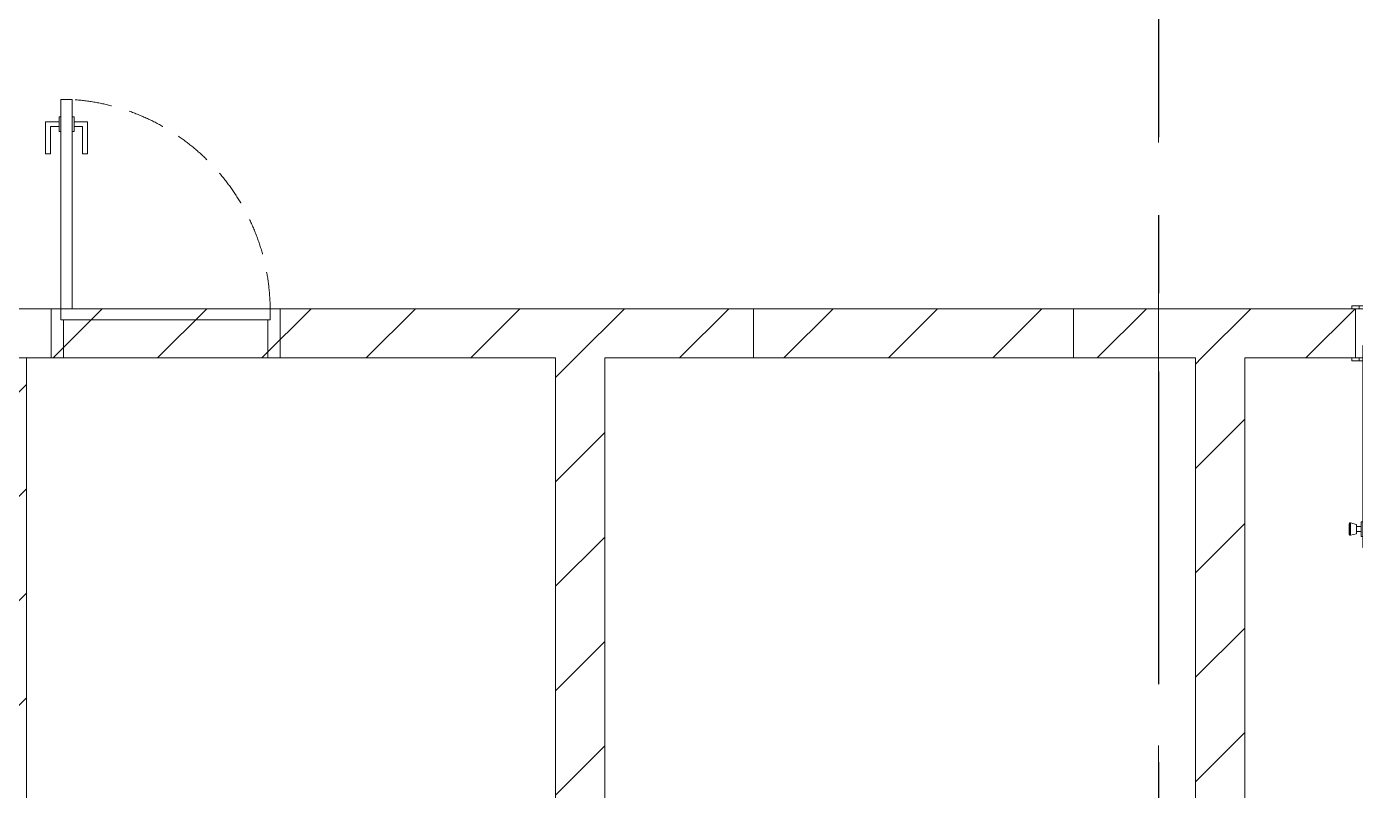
# Model space of a CAD drawing. Header units: millimetres. Extents: x -4000 to 187956, y -58990 to 162485.
# Drawn here: x 83400 to 88800, y 8353 to 11457 of the extents above; entities that cross this region are included whole.
import ezdxf

# ---------------------------------------------------------------- set-up
doc = ezdxf.new("R2010")
doc.units = ezdxf.units.MM
for name, pattern in [('Dash', [600, 300, -300]), ('Dash - 1_5mm', [225, 150, -75]), ('Dash_2_', [635, 317.5, -317.5]), ('Grid Line', [2222.5, 1270, -317.5, 317.5, -317.5]), ('Grid Line 12_5mm', [2150, 1250, -300, 300, -300]), ('Overhead', [375, 225, -150])]:
    doc.linetypes.add(name, pattern=pattern)
for name, color, linetype, lineweight in [('A-DETL-GENF', 92, 'Continuous', 9), ('A-DETL-MEDM', 33, 'Continuous', 9), ('A-DOOR', 31, 'Continuous', 13), ('A-DOOR-FRAM', 31, 'Continuous', 13), ('A-DOOR-HDLN', 31, 'Dash_2_', 13), ('A-WALL', 113, 'Continuous', 13), ('A-WALL-PATT', 111, 'Continuous', 13), ('S-GRID', 1, 'Continuous', 30)]:
    doc.layers.add(name, color=color, linetype=linetype, lineweight=lineweight)
pattern_1 = [(45, (0, 0), (-212.132, 212.132), [])]

# ---------------------------------------------------------------- blocks, each defined once
blk = doc.blocks.new('dcc5a - 1600X2200-V656-0_000')
at = {"layer": 'A-DOOR', "lineweight": 15, "transparency": 33554534}
for points in [[(-313.2, 154.2), (-313.2, 924.7), (-363.2, 924.7), (-363.2, 154.2)], [(1177.8, 154.2), (1177.8, 924.7), (1127.8, 924.7), (1127.8, 154.2)]]:
    blk.add_hatch(color=256, dxfattribs=at).paths.add_polyline_path(points)
at = {"layer": 'A-DETL-GENF', "color": 250}
for p, q in [((-416.4, 874.7), (-418.2, 870.2)), ((-418.2, 870.2), (-418.2, 829.2)), ((-418.2, 829.2), (-418.2, 870.2)), ((-412.9, 874.7), (-416.4, 874.7)), ((-416.4, 874.7), (-416.4, 824.7)), ((-416.4, 824.7), (-416.4, 874.7)), ((-388.2, 868.3), (-412.9, 874.7)), ((-412.9, 874.7), (-412.9, 824.7)), ((-412.9, 824.7), (-412.9, 874.7)), ((-388.2, 868.3), (-388.2, 831.1)), ((-388.2, 831.1), (-388.2, 868.3)), ((-363.2, 879.7), (-369.2, 879.7)), ((-369.2, 879.7), (-369.2, 819.7)), ((-369.2, 819.7), (-369.2, 879.7)), ((-363.2, 879.7), (-363.2, 819.7)), ((-363.2, 819.7), (-363.2, 879.7)), ((1177.8, 879.7), (1177.8, 819.7)), ((1177.8, 819.7), (1177.8, 879.7)), ((1177.8, 879.7), (1183.8, 879.7)), ((1183.8, 879.7), (1183.8, 819.7)), ((1183.8, 819.7), (1183.8, 879.7)), ((1202.8, 868.3), (1227.5, 874.7)), ((1202.8, 868.3), (1202.8, 831.1)), ((1202.8, 831.1), (1202.8, 868.3)), ((1227.5, 874.7), (1231, 874.7)), ((1227.5, 874.7), (1227.5, 824.7)), ((1227.5, 824.7), (1227.5, 874.7)), ((1231, 874.7), (1232.8, 870.2)), ((1231, 874.7), (1231, 824.7)), ((1231, 824.7), (1231, 874.7)), ((1232.8, 870.2), (1232.8, 829.2)), ((1232.8, 829.2), (1232.8, 870.2)), ((-418.2, 829.2), (-416.4, 824.7)), ((-416.4, 824.7), (-412.9, 824.7)), ((-412.9, 824.7), (-388.2, 831.1)), ((-369.2, 859.7), (-388.2, 859.7)), ((-388.2, 859.7), (-388.2, 839.7)), ((-388.2, 839.7), (-388.2, 859.7)), ((-388.2, 839.7), (-369.2, 839.7)), ((-369.2, 839.7), (-369.2, 859.7)), ((-369.2, 859.7), (-369.2, 839.7)), ((-369.2, 819.7), (-363.2, 819.7)), ((1183.8, 819.7), (1177.8, 819.7)), ((1183.8, 839.7), (1183.8, 859.7)), ((1183.8, 859.7), (1183.8, 839.7)), ((1183.8, 859.7), (1202.8, 859.7)), ((1202.8, 839.7), (1183.8, 839.7)), ((1202.8, 859.7), (1202.8, 839.7)), ((1202.8, 839.7), (1202.8, 859.7)), ((1227.5, 824.7), (1202.8, 831.1)), ((1231, 824.7), (1227.5, 824.7)), ((1232.8, 829.2), (1231, 824.7))]:
    blk.add_line(p, q, dxfattribs=at)
at = {"layer": 'A-DOOR', "color": 5, "lineweight": 15}
for p, q in [((-363.2, 924.7), (-363.2, 154.2)), ((-313.2, 924.7), (-363.2, 924.7)), ((-363.2, 924.7), (-363.2, 154.2)), ((-313.2, 924.7), (-363.2, 924.7)), ((-313.2, 154.2), (-313.2, 924.7)), ((-313.2, 154.2), (-313.2, 924.7)), ((1127.8, 924.7), (1127.8, 154.2)), ((1177.8, 924.7), (1127.8, 924.7)), ((1127.8, 924.7), (1177.8, 924.7)), ((1127.8, 154.2), (1127.8, 924.7)), ((1177.8, 154.2), (1177.8, 924.7)), ((1177.8, 924.7), (1177.8, 154.2)), ((-407.7, 154.2), (-407.7, 166.2)), ((-407.7, 166.2), (-363.2, 166.2)), ((-313.2, 166.2), (1127.8, 166.2)), ((1177.8, 166.2), (1222.3, 166.2)), ((1222.3, 166.2), (1222.3, 154.2)), ((-407.7, -57.8), (-407.7, -45.8)), ((1222.3, -45.8), (1222.3, -57.8)), ((1222.3, -57.8), (-407.7, -57.8))]:
    blk.add_line(p, q, dxfattribs=at)
at = {"layer": 'A-DOOR', "color": 171, "lineweight": 15}
for p, q in [((-407.7, 154.2), (-407.7, 166.2)), ((-407.7, 166.2), (-377.7, 166.2)), ((-377.7, 166.2), (-377.7, 154.2)), ((-377.7, 166.2), (-377.7, 154.2)), ((-363.2, 166.2), (-377.7, 166.2)), ((1127.8, 166.2), (-313.2, 166.2)), ((1192.3, 166.2), (1177.8, 166.2)), ((1222.3, 166.2), (1192.3, 166.2)), ((1192.3, 166.2), (1192.3, 154.2)), ((1192.3, 154.2), (1192.3, 166.2)), ((1222.3, 166.2), (1222.3, 154.2)), ((-363.2, 154.2), (-407.7, 154.2)), ((-392.7, 154.2), (-392.7, -45.8)), ((-313.2, 154.2), (-363.2, 154.2)), ((-363.2, 154.2), (-313.2, 154.2)), ((-363.2, 154.2), (-313.2, 154.2)), ((-363.2, 154.2), (1177.8, 154.2)), ((1127.8, 154.2), (-313.2, 154.2)), ((1177.8, 154.2), (1127.8, 154.2)), ((1127.8, 154.2), (1177.8, 154.2)), ((1127.8, 154.2), (1177.8, 154.2)), ((1127.8, 154.2), (1177.8, 154.2)), ((1222.3, 154.2), (1177.8, 154.2)), ((1207.3, -45.8), (1207.3, 154.2)), ((-407.7, -57.8), (-407.7, -45.8)), ((-407.7, -45.8), (1222.3, -45.8)), ((-392.7, -45.8), (1207.3, -45.8)), ((-377.7, -45.8), (-377.7, -57.8)), ((-377.7, -45.8), (-377.7, -57.8)), ((1192.3, -57.8), (1192.3, -45.8)), ((1192.3, -57.8), (1192.3, -45.8)), ((1222.3, -57.8), (1222.3, -45.8)), ((-377.7, -57.8), (-407.7, -57.8)), ((-377.7, -57.8), (1192.3, -57.8)), ((1192.3, -57.8), (1222.3, -57.8))]:
    blk.add_line(p, q, dxfattribs=at)
at = {"layer": 'A-DOOR', "color": 173, "lineweight": 15}
for p, q in [((-363.2, 166.2), (-313.2, 166.2)), ((1127.8, 166.2), (1177.8, 166.2))]:
    blk.add_line(p, q, dxfattribs=at)
at = {"layer": 'A-DOOR', "color": 161, "lineweight": 15}
for p, q in [((-313.2, 166.2), (-363.2, 166.2)), ((1177.8, 166.2), (1127.8, 166.2)), ((-392.7, 154.2), (-407.7, 154.2)), ((1207.3, 154.2), (1222.3, 154.2)), ((-407.7, -45.8), (-392.7, -45.8)), ((1222.3, -45.8), (1207.3, -45.8))]:
    blk.add_line(p, q, dxfattribs=at)
at = {"layer": 'A-DOOR', "color": 151, "lineweight": 15}
for p, q in [((-377.7, 154.2), (-392.7, 154.2)), ((-377.7, 154.2), (-363.2, 154.2)), ((-363.2, 154.2), (-313.2, 154.2)), ((-313.2, 154.2), (1127.8, 154.2)), ((1127.8, 154.2), (1177.8, 154.2)), ((1177.8, 154.2), (1192.3, 154.2)), ((1192.3, 154.2), (1207.3, 154.2)), ((-392.7, -45.8), (-377.7, -45.8)), ((1192.3, -45.8), (-377.7, -45.8)), ((1207.3, -45.8), (1192.3, -45.8))]:
    blk.add_line(p, q, dxfattribs=at)
at = {"layer": 'A-DOOR', "color": 5, "lineweight": 15}
for centre, start, end in [((-363.2, 154.2), 0, 90), ((1177.8, 154.2), 90, 180)]:
    blk.add_arc(centre, 770.5, start, end, dxfattribs=at)
at = {"layer": 'A-DOOR-FRAM', "color": 81, "lineweight": 15}
for p, q in [((-392.7, -45.8), (-392.7, 154.2)), ((-392.7, 154.2), (-363.2, 154.2)), ((-362.7, 154.2), (-362.7, 104.2)), ((-362.7, 154.2), (-362.7, 104.2)), ((-313.2, 154.2), (1127.8, 154.2)), ((1177.3, 104.2), (1177.3, 154.2)), ((1177.3, 104.2), (1177.3, 154.2)), ((1177.8, 154.2), (1207.3, 154.2)), ((1207.3, -45.8), (1207.3, 154.2)), ((-362.7, 104.2), (-342.7, 104.2)), ((-362.7, 104.2), (1177.3, 104.2)), ((-342.7, 104.2), (-342.7, -45.8)), ((-342.7, 104.2), (-342.7, -45.8)), ((1157.3, 104.2), (-342.7, 104.2)), ((1157.3, -45.8), (1157.3, 104.2)), ((1177.3, 104.2), (1157.3, 104.2)), ((1157.3, -45.8), (1157.3, 104.2)), ((1207.3, -45.8), (-392.7, -45.8))]:
    blk.add_line(p, q, dxfattribs=at)
at = {"layer": 'A-DOOR-FRAM', "color": 71, "lineweight": 15}
for p, q in [((-392.7, 154.2), (-363.2, 154.2)), ((-363.2, 154.2), (-313.2, 154.2)), ((-313.2, 154.2), (-362.7, 154.2)), ((1127.8, 154.2), (-313.2, 154.2)), ((1127.8, 154.2), (1177.8, 154.2)), ((1177.3, 154.2), (1127.8, 154.2)), ((1207.3, 154.2), (1177.8, 154.2)), ((-342.7, -45.8), (-392.7, -45.8)), ((-342.7, -45.8), (1157.3, -45.8)), ((1157.3, -45.8), (1207.3, -45.8))]:
    blk.add_line(p, q, dxfattribs=at)
at = {"layer": 'A-DOOR-FRAM', "color": 91, "lineweight": 15}
for p, q in [((-392.7, -45.8), (-392.7, 154.2)), ((1207.3, 154.2), (1207.3, -45.8))]:
    blk.add_line(p, q, dxfattribs=at)
at = {"layer": 'A-DOOR-HDLN', "color": 171, "linetype": 'Dash', "lineweight": 15}
for p, q in [((-363.2, 154.2), (-363.2, 104.2)), ((1177.8, 154.2), (-363.2, 154.2)), ((407.3, 104.2), (407.3, 154.2)), ((1177.8, 104.2), (1177.8, 154.2)), ((-363.2, 104.2), (1177.8, 104.2))]:
    blk.add_line(p, q, dxfattribs=at)
blk = doc.blocks.new('M_Door-Opening - 1300x2200-337084-0_000')
at = {"layer": 'A-DETL-GENF', "linetype": 'Overhead'}
blk.add_line((641.8, 100), (-658.2, 100), dxfattribs=at)
at = {"layer": 'A-DETL-MEDM', "color": 115, "lineweight": 18}
for p, q in [((-658.2, 100), (-658.2, -100)), ((641.8, -100), (641.8, 100))]:
    blk.add_line(p, q, dxfattribs=at)
at = {"layer": 'A-DETL-MEDM', "linetype": 'Overhead'}
blk.add_line((-658.2, -100), (641.8, -100), dxfattribs=at)
blk = doc.blocks.new('MP_DR_Single Swing_Miscellaneous - 2200x850_FR_SOLID CORE-V675-0_000')
at = {"layer": 'A-DOOR', "color": 163, "lineweight": 15}
for p, q in [((425, -100), (380, -100)), ((380, -820), (380, -880)), ((425, -880), (425, -820))]:
    blk.add_line(p, q, dxfattribs=at)
at = {"layer": 'A-DOOR', "color": 174, "lineweight": 15}
for p, q in [((380, -100), (380, -820)), ((425, -820), (425, -100)), ((380, -880), (380, -950)), ((425, -950), (425, -880)), ((380, -950), (425, -950))]:
    blk.add_line(p, q, dxfattribs=at)
at = {"layer": 'A-DOOR', "lineweight": 9}
for p, q in [((337, -730), (317, -730)), ((317, -730), (317, -860)), ((337, -840), (337, -730)), ((488, -730), (468, -730)), ((468, -730), (468, -840)), ((488, -860), (488, -730)), ((317, -860), (372, -860)), ((372, -840), (337, -840)), ((380, -820), (372, -820)), ((372, -820), (372, -840)), ((372, -840), (372, -860)), ((372, -860), (372, -840)), ((372, -860), (372, -880)), ((380, -880), (380, -820)), ((425, -820), (425, -880)), ((433, -820), (425, -820)), ((433, -840), (433, -820)), ((433, -860), (433, -840)), ((468, -840), (433, -840)), ((433, -840), (433, -860)), ((433, -880), (433, -860)), ((433, -860), (488, -860)), ((372, -880), (380, -880)), ((425, -880), (433, -880))]:
    blk.add_line(p, q, dxfattribs=at)
at = {"layer": 'A-DOOR', "linetype": 'Dash - 1_5mm', "lineweight": 9}
blk.add_arc((433.8, -92.8), 858.8, 180.4774, 266.4076, dxfattribs=at)
at = {"layer": 'A-DOOR-FRAM', "color": 91, "lineweight": 15}
for p, q in [((-465, -100), (-465, 100)), ((-465, 100), (465, 100)), ((465, 100), (465, -100)), ((380, -100), (-465, -100)), ((465, -100), (425, -100))]:
    blk.add_line(p, q, dxfattribs=at)
at = {"layer": 'A-DOOR-FRAM', "color": 81, "lineweight": 15}
for p, q in [((-465, 100), (-465, -100)), ((-415, 100), (-465, 100)), ((415, 100), (-415, 100)), ((-415, 100), (-415, -55)), ((-415, 100), (-415, -55)), ((415, -55), (415, 100)), ((415, 100), (465, 100)), ((415, -55), (415, 100)), ((465, 100), (465, -100)), ((-465, -100), (-425, -100)), ((-415, -55), (-425, -55)), ((-425, -55), (-425, -100)), ((425, -55), (-425, -55)), ((-425, -55), (-425, -100)), ((-425, -100), (380, -100)), ((-415, -55), (415, -55)), ((425, -100), (380, -100)), ((425, -55), (415, -55)), ((425, -100), (425, -55)), ((425, -100), (425, -55)), ((465, -100), (425, -100))]:
    blk.add_line(p, q, dxfattribs=at)
at = {"layer": 'A-DOOR-FRAM', "color": 71, "lineweight": 15}
blk.add_line((380, -100), (425, -100), dxfattribs=at)
blk = doc.blocks.new('CMF2_NHAXUONG_A_rvt-1-0_000')
at = {"layer": 'A-WALL-PATT', "lineweight": 9}
h = blk.add_hatch(dxfattribs=at)
h.set_pattern_fill('FP_13', color=250, style=0, pattern_type=2)
h.set_pattern_definition(pattern_1)
h.paths.add_polyline_path([(98250.1, 10110.1), (98250.1, 10310.1), (81999.8, 10310.1), (81999.8, 10110.1), (93523.5, 10110.1)])
h = blk.add_hatch(dxfattribs=at)
h.set_pattern_fill('FP_13', color=250, style=0, pattern_type=2)
h.set_pattern_definition(pattern_1)
h.paths.add_polyline_path([(83200, 5349.9), (83400, 5349.9), (83400, 10110.1), (83200, 10110.1), (83200, 5424.1)])
h = blk.add_hatch(dxfattribs=at)
h.set_pattern_fill('FP_13', color=250, style=0, pattern_type=2)
h.set_pattern_definition(pattern_1)
h.paths.add_polyline_path([(85587.3, 5349.9), (85749.8, 5349.9), (85749.8, 10110.1), (85549.8, 10110.1), (85549.8, 5349.9)])
h = blk.add_hatch(dxfattribs=at)
h.set_pattern_fill('FP_13', color=250, style=0, pattern_type=2)
h.set_pattern_definition(pattern_1)
h.paths.add_polyline_path([(88150, 5949.6), (88350, 5949.6), (88350, 10110.1), (88150, 10110.1), (88150, 7760.2)])
at = {"layer": 'A-WALL', "color": 90, "lineweight": 15}
for p, q in [((98250.1, 10310.1), (81999.8, 10310.1)), ((83400, 7149.9), (83400, 10110.1)), ((83400, 10110.1), (85549.8, 10110.1)), ((85549.8, 10110.1), (85549.8, 7149.9)), ((85749.8, 8190.1), (85749.8, 10110.1)), ((85749.8, 10110.1), (88150, 10110.1)), ((88150, 10110.1), (88150, 8190.1)), ((88350, 5949.6), (88350, 10110.1)), ((88350, 10110.1), (98250.1, 10110.1))]:
    blk.add_line(p, q, dxfattribs=at)
at = {"layer": 'A-WALL', "color": 35, "lineweight": 15}
for p, q in [((83499.8, 10310.1), (81999.8, 10310.1)), ((83499.8, 10310.1), (83499.8, 10110.1)), ((84429.8, 10310.1), (83499.8, 10310.1)), ((84429.8, 10310.1), (84429.8, 10110.1)), ((86353.7, 10310.1), (84429.8, 10310.1)), ((86353.7, 10310.1), (86353.7, 10110.1)), ((87653.7, 10310.1), (86353.7, 10310.1)), ((87653.7, 10110.1), (87653.7, 10310.1)), ((88784.8, 10310.1), (87653.7, 10310.1)), ((88799.8, 10310.1), (88799.8, 10110.1)), ((83400, 10110.1), (83499.8, 10110.1)), ((83499.8, 10110.1), (84429.8, 10110.1)), ((84429.8, 10110.1), (85549.8, 10110.1)), ((85549.8, 10110.1), (85549.8, 7149.9)), ((85749.8, 8190.1), (85749.8, 10110.1)), ((85749.8, 10110.1), (86353.7, 10110.1)), ((86353.7, 10110.1), (87653.7, 10110.1)), ((87653.7, 10110.1), (88150, 10110.1)), ((88150, 10110.1), (88150, 8190.1)), ((88350, 5949.6), (88350, 10110.1)), ((88350, 10110.1), (88784.8, 10110.1))]:
    blk.add_line(p, q, dxfattribs=at)
at = {"layer": 'A-WALL', "color": 53, "lineweight": 15}
for p, q in [((83499.8, 10310.1), (83499.8, 10110.1)), ((84429.8, 10110.1), (84429.8, 10310.1)), ((86353.7, 10310.1), (86353.7, 10110.1)), ((87653.7, 10110.1), (87653.7, 10310.1)), ((88799.8, 10310.1), (88784.8, 10310.1)), ((88799.8, 10310.1), (88799.8, 10110.1)), ((83200, 10110.1), (83400, 10110.1)), ((88784.8, 10110.1), (88799.8, 10110.1))]:
    blk.add_line(p, q, dxfattribs=at)
at = {"layer": 'S-GRID', "linetype": 'Grid Line 12_5mm', "lineweight": 9}
blk.add_line((88000, 161185.2), (88000, -16487.4), dxfattribs=at)
at = {"layer": 'A-DOOR', "color": 250, "lineweight": 9, "rotation": 180}
for name, p in [('MP_DR_Single Swing_Miscellaneous - 2200x850_FR_SOLID CORE-V675-0_000', (83964.8, 10210.1)), ('dcc5a - 1600X2200-V656-0_000', (90007.1, 10264.3)), ('M_Door-Opening - 1300x2200-337084-0_000', (86995.5, 10210.1))]:
    blk.add_blockref(name, p, dxfattribs=at)

msp = doc.modelspace()

# ---------------------------------------------------------------- block references
at = {"lineweight": 5}
msp.add_blockref('CMF2_NHAXUONG_A_rvt-1-0_000', (0, 0), dxfattribs=at)

# ---------------------------------------------------------------- next in the draw order: linework, layer by layer
at = {"layer": 'S-GRID', "linetype": 'Grid Line'}
msp.add_line((88000, 161185.2), (88000, -16487.4), dxfattribs=at)

doc.saveas('drawing.dxf')
